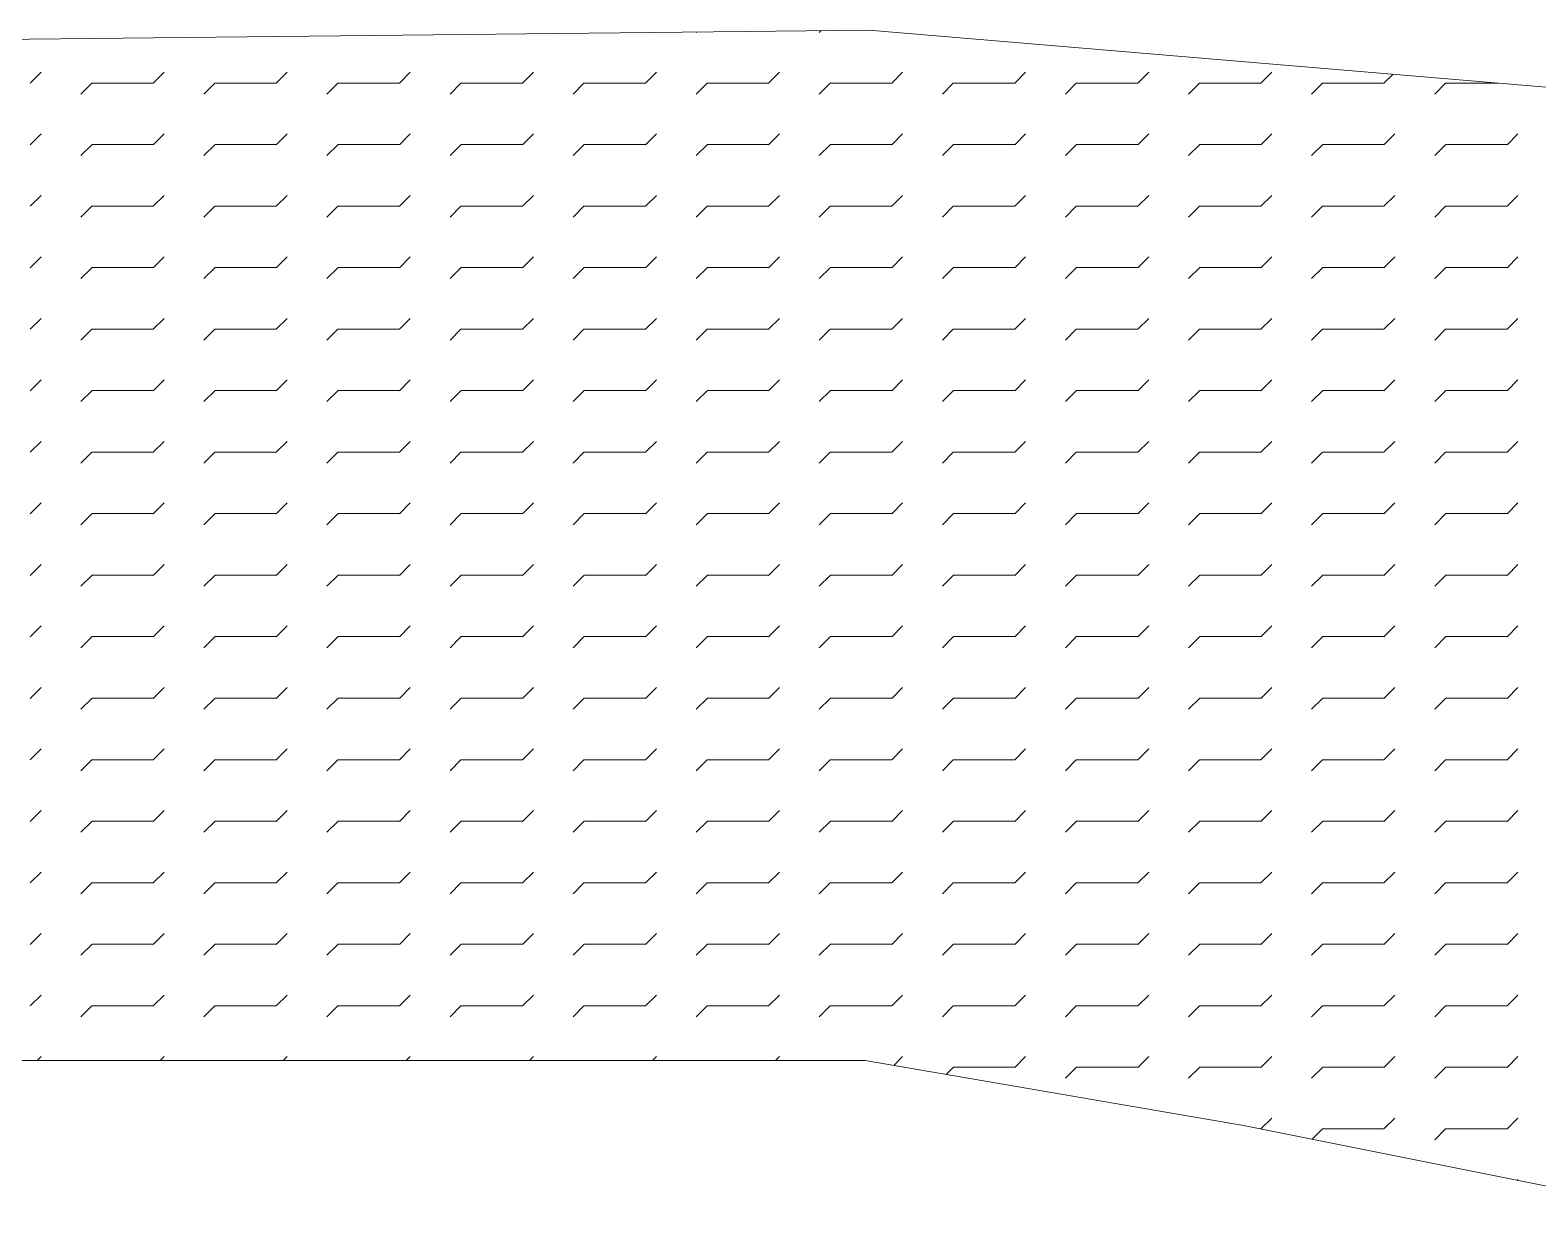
# Model space of a CAD drawing. Header units: millimetres. Extents: x 234136 to 237571, y 2625383 to 2628766.
# Drawn here: x 237364.27 to 237395.39, y 2628568.19 to 2628592.48 of the extents above; entities that cross this region are included whole.
import ezdxf

# ---------------------------------------------------------------- set-up
doc = ezdxf.new("R2010")
doc.units = ezdxf.units.MM
doc.layers.add('Pond', color=140, linetype='Continuous', lineweight=13)

msp = doc.modelspace()

# ---------------------------------------------------------------- linework, layer by layer
at = {"layer": 'Pond'}
for p, q in [((237348.878, 2628592.124), (237381.576, 2628592.482)), ((237378.016, 2628592.432), (237378.027, 2628592.443)), ((237380.556, 2628592.432), (237380.595, 2628592.471)), ((237381.576, 2628592.482), (237406.214, 2628590.411)), ((237364.27, 2628591.386), (237364.495, 2628591.611)), ((237366.81, 2628591.386), (237367.035, 2628591.611)), ((237369.35, 2628591.386), (237369.575, 2628591.611)), ((237371.89, 2628591.386), (237372.115, 2628591.611)), ((237374.43, 2628591.386), (237374.655, 2628591.611)), ((237376.97, 2628591.386), (237377.195, 2628591.611)), ((237379.51, 2628591.386), (237379.735, 2628591.611)), ((237382.05, 2628591.386), (237382.275, 2628591.611)), ((237384.59, 2628591.386), (237384.815, 2628591.611)), ((237387.13, 2628591.386), (237387.355, 2628591.611)), ((237389.67, 2628591.386), (237389.895, 2628591.611)), ((237392.21, 2628591.386), (237392.396, 2628591.572)), ((237365.316, 2628591.162), (237365.54, 2628591.386)), ((237365.54, 2628591.39), (237366.81, 2628591.39)), ((237367.856, 2628591.162), (237368.08, 2628591.386)), ((237368.08, 2628591.39), (237369.35, 2628591.39)), ((237370.396, 2628591.162), (237370.62, 2628591.386)), ((237370.62, 2628591.39), (237371.89, 2628591.39)), ((237372.936, 2628591.162), (237373.16, 2628591.386)), ((237373.16, 2628591.39), (237374.43, 2628591.39)), ((237375.476, 2628591.162), (237375.7, 2628591.386)), ((237375.7, 2628591.39), (237376.97, 2628591.39)), ((237378.016, 2628591.162), (237378.24, 2628591.386)), ((237378.24, 2628591.39), (237379.51, 2628591.39)), ((237380.556, 2628591.162), (237380.78, 2628591.386)), ((237380.78, 2628591.39), (237382.05, 2628591.39)), ((237383.096, 2628591.162), (237383.32, 2628591.386)), ((237383.32, 2628591.39), (237384.59, 2628591.39)), ((237385.636, 2628591.162), (237385.86, 2628591.386)), ((237385.86, 2628591.39), (237387.13, 2628591.39)), ((237388.176, 2628591.162), (237388.4, 2628591.386)), ((237388.4, 2628591.39), (237389.67, 2628591.39)), ((237390.716, 2628591.162), (237390.94, 2628591.386)), ((237390.94, 2628591.39), (237392.21, 2628591.39)), ((237393.256, 2628591.162), (237393.48, 2628591.386)), ((237393.48, 2628591.39), (237394.566, 2628591.39)), ((237364.27, 2628590.116), (237364.495, 2628590.341)), ((237366.81, 2628590.116), (237367.035, 2628590.341)), ((237369.35, 2628590.116), (237369.575, 2628590.341)), ((237371.89, 2628590.116), (237372.115, 2628590.341)), ((237374.43, 2628590.116), (237374.655, 2628590.341)), ((237376.97, 2628590.116), (237377.195, 2628590.341)), ((237379.51, 2628590.116), (237379.735, 2628590.341)), ((237382.05, 2628590.116), (237382.275, 2628590.341)), ((237384.59, 2628590.116), (237384.815, 2628590.341)), ((237387.13, 2628590.116), (237387.355, 2628590.341)), ((237389.67, 2628590.116), (237389.895, 2628590.341)), ((237392.21, 2628590.116), (237392.435, 2628590.341)), ((237394.75, 2628590.116), (237394.975, 2628590.341)), ((237365.316, 2628589.892), (237365.54, 2628590.116)), ((237365.54, 2628590.12), (237366.81, 2628590.12)), ((237367.856, 2628589.892), (237368.08, 2628590.116)), ((237368.08, 2628590.12), (237369.35, 2628590.12)), ((237370.396, 2628589.892), (237370.62, 2628590.116)), ((237370.62, 2628590.12), (237371.89, 2628590.12)), ((237372.936, 2628589.892), (237373.16, 2628590.116)), ((237373.16, 2628590.12), (237374.43, 2628590.12)), ((237375.476, 2628589.892), (237375.7, 2628590.116)), ((237375.7, 2628590.12), (237376.97, 2628590.12)), ((237378.016, 2628589.892), (237378.24, 2628590.116)), ((237378.24, 2628590.12), (237379.51, 2628590.12)), ((237380.556, 2628589.892), (237380.78, 2628590.116)), ((237380.78, 2628590.12), (237382.05, 2628590.12)), ((237383.096, 2628589.892), (237383.32, 2628590.116)), ((237383.32, 2628590.12), (237384.59, 2628590.12)), ((237385.636, 2628589.892), (237385.86, 2628590.116)), ((237385.86, 2628590.12), (237387.13, 2628590.12)), ((237388.176, 2628589.892), (237388.4, 2628590.116)), ((237388.4, 2628590.12), (237389.67, 2628590.12)), ((237390.716, 2628589.892), (237390.94, 2628590.116)), ((237390.94, 2628590.12), (237392.21, 2628590.12)), ((237393.256, 2628589.892), (237393.48, 2628590.116)), ((237393.48, 2628590.12), (237394.75, 2628590.12)), ((237364.27, 2628588.846), (237364.495, 2628589.071)), ((237366.81, 2628588.846), (237367.035, 2628589.071)), ((237369.35, 2628588.846), (237369.575, 2628589.071)), ((237371.89, 2628588.846), (237372.115, 2628589.071)), ((237374.43, 2628588.846), (237374.655, 2628589.071)), ((237376.97, 2628588.846), (237377.195, 2628589.071)), ((237379.51, 2628588.846), (237379.735, 2628589.071)), ((237382.05, 2628588.846), (237382.275, 2628589.071)), ((237384.59, 2628588.846), (237384.815, 2628589.071)), ((237387.13, 2628588.846), (237387.355, 2628589.071)), ((237389.67, 2628588.846), (237389.895, 2628589.071)), ((237392.21, 2628588.846), (237392.435, 2628589.071)), ((237394.75, 2628588.846), (237394.975, 2628589.071)), ((237365.316, 2628588.622), (237365.54, 2628588.846)), ((237365.54, 2628588.85), (237366.81, 2628588.85)), ((237367.856, 2628588.622), (237368.08, 2628588.846)), ((237368.08, 2628588.85), (237369.35, 2628588.85)), ((237370.396, 2628588.622), (237370.62, 2628588.846)), ((237370.62, 2628588.85), (237371.89, 2628588.85)), ((237372.936, 2628588.622), (237373.16, 2628588.846)), ((237373.16, 2628588.85), (237374.43, 2628588.85)), ((237375.476, 2628588.622), (237375.7, 2628588.846)), ((237375.7, 2628588.85), (237376.97, 2628588.85)), ((237378.016, 2628588.622), (237378.24, 2628588.846)), ((237378.24, 2628588.85), (237379.51, 2628588.85)), ((237380.556, 2628588.622), (237380.78, 2628588.846)), ((237380.78, 2628588.85), (237382.05, 2628588.85)), ((237383.096, 2628588.622), (237383.32, 2628588.846)), ((237383.32, 2628588.85), (237384.59, 2628588.85)), ((237385.636, 2628588.622), (237385.86, 2628588.846)), ((237385.86, 2628588.85), (237387.13, 2628588.85)), ((237388.176, 2628588.622), (237388.4, 2628588.846)), ((237388.4, 2628588.85), (237389.67, 2628588.85)), ((237390.716, 2628588.622), (237390.94, 2628588.846)), ((237390.94, 2628588.85), (237392.21, 2628588.85)), ((237393.256, 2628588.622), (237393.48, 2628588.846)), ((237393.48, 2628588.85), (237394.75, 2628588.85)), ((237364.27, 2628587.576), (237364.495, 2628587.801)), ((237366.81, 2628587.576), (237367.035, 2628587.801)), ((237369.35, 2628587.576), (237369.575, 2628587.801)), ((237371.89, 2628587.576), (237372.115, 2628587.801)), ((237374.43, 2628587.576), (237374.655, 2628587.801)), ((237376.97, 2628587.576), (237377.195, 2628587.801)), ((237379.51, 2628587.576), (237379.735, 2628587.801)), ((237382.05, 2628587.576), (237382.275, 2628587.801)), ((237384.59, 2628587.576), (237384.815, 2628587.801)), ((237387.13, 2628587.576), (237387.355, 2628587.801)), ((237389.67, 2628587.576), (237389.895, 2628587.801)), ((237392.21, 2628587.576), (237392.435, 2628587.801)), ((237394.75, 2628587.576), (237394.975, 2628587.801)), ((237365.316, 2628587.352), (237365.54, 2628587.576)), ((237365.54, 2628587.58), (237366.81, 2628587.58)), ((237367.856, 2628587.352), (237368.08, 2628587.576)), ((237368.08, 2628587.58), (237369.35, 2628587.58)), ((237370.396, 2628587.352), (237370.62, 2628587.576)), ((237370.62, 2628587.58), (237371.89, 2628587.58)), ((237372.936, 2628587.352), (237373.16, 2628587.576)), ((237373.16, 2628587.58), (237374.43, 2628587.58)), ((237375.476, 2628587.352), (237375.7, 2628587.576)), ((237375.7, 2628587.58), (237376.97, 2628587.58)), ((237378.016, 2628587.352), (237378.24, 2628587.576)), ((237378.24, 2628587.58), (237379.51, 2628587.58)), ((237380.556, 2628587.352), (237380.78, 2628587.576)), ((237380.78, 2628587.58), (237382.05, 2628587.58)), ((237383.096, 2628587.352), (237383.32, 2628587.576)), ((237383.32, 2628587.58), (237384.59, 2628587.58)), ((237385.636, 2628587.352), (237385.86, 2628587.576)), ((237385.86, 2628587.58), (237387.13, 2628587.58)), ((237388.176, 2628587.352), (237388.4, 2628587.576)), ((237388.4, 2628587.58), (237389.67, 2628587.58)), ((237390.716, 2628587.352), (237390.94, 2628587.576)), ((237390.94, 2628587.58), (237392.21, 2628587.58)), ((237393.256, 2628587.352), (237393.48, 2628587.576)), ((237393.48, 2628587.58), (237394.75, 2628587.58)), ((237364.27, 2628586.306), (237364.495, 2628586.531)), ((237366.81, 2628586.306), (237367.035, 2628586.531)), ((237369.35, 2628586.306), (237369.575, 2628586.531)), ((237371.89, 2628586.306), (237372.115, 2628586.531)), ((237374.43, 2628586.306), (237374.655, 2628586.531)), ((237376.97, 2628586.306), (237377.195, 2628586.531)), ((237379.51, 2628586.306), (237379.735, 2628586.531)), ((237382.05, 2628586.306), (237382.275, 2628586.531)), ((237384.59, 2628586.306), (237384.815, 2628586.531)), ((237387.13, 2628586.306), (237387.355, 2628586.531)), ((237389.67, 2628586.306), (237389.895, 2628586.531)), ((237392.21, 2628586.306), (237392.435, 2628586.531)), ((237394.75, 2628586.306), (237394.975, 2628586.531)), ((237365.316, 2628586.082), (237365.54, 2628586.306)), ((237365.54, 2628586.31), (237366.81, 2628586.31)), ((237367.856, 2628586.082), (237368.08, 2628586.306)), ((237368.08, 2628586.31), (237369.35, 2628586.31)), ((237370.396, 2628586.082), (237370.62, 2628586.306)), ((237370.62, 2628586.31), (237371.89, 2628586.31)), ((237372.936, 2628586.082), (237373.16, 2628586.306)), ((237373.16, 2628586.31), (237374.43, 2628586.31)), ((237375.476, 2628586.082), (237375.7, 2628586.306)), ((237375.7, 2628586.31), (237376.97, 2628586.31)), ((237378.016, 2628586.082), (237378.24, 2628586.306)), ((237378.24, 2628586.31), (237379.51, 2628586.31)), ((237380.556, 2628586.082), (237380.78, 2628586.306)), ((237380.78, 2628586.31), (237382.05, 2628586.31)), ((237383.096, 2628586.082), (237383.32, 2628586.306)), ((237383.32, 2628586.31), (237384.59, 2628586.31)), ((237385.636, 2628586.082), (237385.86, 2628586.306)), ((237385.86, 2628586.31), (237387.13, 2628586.31)), ((237388.176, 2628586.082), (237388.4, 2628586.306)), ((237388.4, 2628586.31), (237389.67, 2628586.31)), ((237390.716, 2628586.082), (237390.94, 2628586.306)), ((237390.94, 2628586.31), (237392.21, 2628586.31)), ((237393.256, 2628586.082), (237393.48, 2628586.306)), ((237393.48, 2628586.31), (237394.75, 2628586.31)), ((237364.27, 2628585.036), (237364.495, 2628585.261)), ((237365.316, 2628584.812), (237365.54, 2628585.036)), ((237365.54, 2628585.04), (237366.81, 2628585.04)), ((237366.81, 2628585.036), (237367.035, 2628585.261)), ((237367.856, 2628584.812), (237368.08, 2628585.036)), ((237368.08, 2628585.04), (237369.35, 2628585.04)), ((237369.35, 2628585.036), (237369.575, 2628585.261)), ((237370.396, 2628584.812), (237370.62, 2628585.036)), ((237370.62, 2628585.04), (237371.89, 2628585.04)), ((237371.89, 2628585.036), (237372.115, 2628585.261)), ((237372.936, 2628584.812), (237373.16, 2628585.036)), ((237373.16, 2628585.04), (237374.43, 2628585.04)), ((237374.43, 2628585.036), (237374.655, 2628585.261)), ((237375.476, 2628584.812), (237375.7, 2628585.036)), ((237375.7, 2628585.04), (237376.97, 2628585.04)), ((237376.97, 2628585.036), (237377.195, 2628585.261)), ((237378.016, 2628584.812), (237378.24, 2628585.036)), ((237378.24, 2628585.04), (237379.51, 2628585.04)), ((237379.51, 2628585.036), (237379.735, 2628585.261)), ((237380.556, 2628584.812), (237380.78, 2628585.036)), ((237380.78, 2628585.04), (237382.05, 2628585.04)), ((237382.05, 2628585.036), (237382.275, 2628585.261)), ((237383.096, 2628584.812), (237383.32, 2628585.036)), ((237383.32, 2628585.04), (237384.59, 2628585.04)), ((237384.59, 2628585.036), (237384.815, 2628585.261)), ((237385.636, 2628584.812), (237385.86, 2628585.036)), ((237385.86, 2628585.04), (237387.13, 2628585.04)), ((237387.13, 2628585.036), (237387.355, 2628585.261)), ((237388.176, 2628584.812), (237388.4, 2628585.036)), ((237388.4, 2628585.04), (237389.67, 2628585.04)), ((237389.67, 2628585.036), (237389.895, 2628585.261)), ((237390.716, 2628584.812), (237390.94, 2628585.036)), ((237390.94, 2628585.04), (237392.21, 2628585.04)), ((237392.21, 2628585.036), (237392.435, 2628585.261)), ((237393.256, 2628584.812), (237393.48, 2628585.036)), ((237393.48, 2628585.04), (237394.75, 2628585.04)), ((237394.75, 2628585.036), (237394.975, 2628585.261)), ((237364.27, 2628583.766), (237364.495, 2628583.991)), ((237365.316, 2628583.542), (237365.54, 2628583.766)), ((237365.54, 2628583.77), (237366.81, 2628583.77)), ((237366.81, 2628583.766), (237367.035, 2628583.991)), ((237367.856, 2628583.542), (237368.08, 2628583.766)), ((237368.08, 2628583.77), (237369.35, 2628583.77)), ((237369.35, 2628583.766), (237369.575, 2628583.991)), ((237370.396, 2628583.542), (237370.62, 2628583.766)), ((237370.62, 2628583.77), (237371.89, 2628583.77)), ((237371.89, 2628583.766), (237372.115, 2628583.991)), ((237372.936, 2628583.542), (237373.16, 2628583.766)), ((237373.16, 2628583.77), (237374.43, 2628583.77)), ((237374.43, 2628583.766), (237374.655, 2628583.991)), ((237375.476, 2628583.542), (237375.7, 2628583.766)), ((237375.7, 2628583.77), (237376.97, 2628583.77)), ((237376.97, 2628583.766), (237377.195, 2628583.991)), ((237378.016, 2628583.542), (237378.24, 2628583.766)), ((237378.24, 2628583.77), (237379.51, 2628583.77)), ((237379.51, 2628583.766), (237379.735, 2628583.991)), ((237380.556, 2628583.542), (237380.78, 2628583.766)), ((237380.78, 2628583.77), (237382.05, 2628583.77)), ((237382.05, 2628583.766), (237382.275, 2628583.991)), ((237383.096, 2628583.542), (237383.32, 2628583.766)), ((237383.32, 2628583.77), (237384.59, 2628583.77)), ((237384.59, 2628583.766), (237384.815, 2628583.991)), ((237385.636, 2628583.542), (237385.86, 2628583.766)), ((237385.86, 2628583.77), (237387.13, 2628583.77)), ((237387.13, 2628583.766), (237387.355, 2628583.991)), ((237388.176, 2628583.542), (237388.4, 2628583.766)), ((237388.4, 2628583.77), (237389.67, 2628583.77)), ((237389.67, 2628583.766), (237389.895, 2628583.991)), ((237390.716, 2628583.542), (237390.94, 2628583.766)), ((237390.94, 2628583.77), (237392.21, 2628583.77)), ((237392.21, 2628583.766), (237392.435, 2628583.991)), ((237393.256, 2628583.542), (237393.48, 2628583.766)), ((237393.48, 2628583.77), (237394.75, 2628583.77)), ((237394.75, 2628583.766), (237394.975, 2628583.991)), ((237364.27, 2628582.496), (237364.495, 2628582.721)), ((237365.316, 2628582.272), (237365.54, 2628582.496)), ((237365.54, 2628582.5), (237366.81, 2628582.5)), ((237366.81, 2628582.496), (237367.035, 2628582.721)), ((237367.856, 2628582.272), (237368.08, 2628582.496)), ((237368.08, 2628582.5), (237369.35, 2628582.5)), ((237369.35, 2628582.496), (237369.575, 2628582.721)), ((237370.396, 2628582.272), (237370.62, 2628582.496)), ((237370.62, 2628582.5), (237371.89, 2628582.5)), ((237371.89, 2628582.496), (237372.115, 2628582.721)), ((237372.936, 2628582.272), (237373.16, 2628582.496)), ((237373.16, 2628582.5), (237374.43, 2628582.5)), ((237374.43, 2628582.496), (237374.655, 2628582.721)), ((237375.476, 2628582.272), (237375.7, 2628582.496)), ((237375.7, 2628582.5), (237376.97, 2628582.5)), ((237376.97, 2628582.496), (237377.195, 2628582.721)), ((237378.016, 2628582.272), (237378.24, 2628582.496)), ((237378.24, 2628582.5), (237379.51, 2628582.5)), ((237379.51, 2628582.496), (237379.735, 2628582.721)), ((237380.556, 2628582.272), (237380.78, 2628582.496)), ((237380.78, 2628582.5), (237382.05, 2628582.5)), ((237382.05, 2628582.496), (237382.275, 2628582.721)), ((237383.096, 2628582.272), (237383.32, 2628582.496)), ((237383.32, 2628582.5), (237384.59, 2628582.5)), ((237384.59, 2628582.496), (237384.815, 2628582.721)), ((237385.636, 2628582.272), (237385.86, 2628582.496)), ((237385.86, 2628582.5), (237387.13, 2628582.5)), ((237387.13, 2628582.496), (237387.355, 2628582.721)), ((237388.176, 2628582.272), (237388.4, 2628582.496)), ((237388.4, 2628582.5), (237389.67, 2628582.5)), ((237389.67, 2628582.496), (237389.895, 2628582.721)), ((237390.716, 2628582.272), (237390.94, 2628582.496)), ((237390.94, 2628582.5), (237392.21, 2628582.5)), ((237392.21, 2628582.496), (237392.435, 2628582.721)), ((237393.256, 2628582.272), (237393.48, 2628582.496)), ((237393.48, 2628582.5), (237394.75, 2628582.5)), ((237394.75, 2628582.496), (237394.975, 2628582.721)), ((237364.27, 2628581.226), (237364.495, 2628581.451)), ((237365.316, 2628581.002), (237365.54, 2628581.226)), ((237365.54, 2628581.23), (237366.81, 2628581.23)), ((237366.81, 2628581.226), (237367.035, 2628581.451)), ((237367.856, 2628581.002), (237368.08, 2628581.226)), ((237368.08, 2628581.23), (237369.35, 2628581.23)), ((237369.35, 2628581.226), (237369.575, 2628581.451)), ((237370.396, 2628581.002), (237370.62, 2628581.226)), ((237370.62, 2628581.23), (237371.89, 2628581.23)), ((237371.89, 2628581.226), (237372.115, 2628581.451)), ((237372.936, 2628581.002), (237373.16, 2628581.226)), ((237373.16, 2628581.23), (237374.43, 2628581.23)), ((237374.43, 2628581.226), (237374.655, 2628581.451)), ((237375.476, 2628581.002), (237375.7, 2628581.226)), ((237375.7, 2628581.23), (237376.97, 2628581.23)), ((237376.97, 2628581.226), (237377.195, 2628581.451)), ((237378.016, 2628581.002), (237378.24, 2628581.226)), ((237378.24, 2628581.23), (237379.51, 2628581.23)), ((237379.51, 2628581.226), (237379.735, 2628581.451)), ((237380.556, 2628581.002), (237380.78, 2628581.226)), ((237380.78, 2628581.23), (237382.05, 2628581.23)), ((237382.05, 2628581.226), (237382.275, 2628581.451)), ((237383.096, 2628581.002), (237383.32, 2628581.226)), ((237383.32, 2628581.23), (237384.59, 2628581.23)), ((237384.59, 2628581.226), (237384.815, 2628581.451)), ((237385.636, 2628581.002), (237385.86, 2628581.226)), ((237385.86, 2628581.23), (237387.13, 2628581.23)), ((237387.13, 2628581.226), (237387.355, 2628581.451)), ((237388.176, 2628581.002), (237388.4, 2628581.226)), ((237388.4, 2628581.23), (237389.67, 2628581.23)), ((237389.67, 2628581.226), (237389.895, 2628581.451)), ((237390.716, 2628581.002), (237390.94, 2628581.226)), ((237390.94, 2628581.23), (237392.21, 2628581.23)), ((237392.21, 2628581.226), (237392.435, 2628581.451)), ((237393.256, 2628581.002), (237393.48, 2628581.226)), ((237393.48, 2628581.23), (237394.75, 2628581.23)), ((237394.75, 2628581.226), (237394.975, 2628581.451)), ((237364.27, 2628579.956), (237364.495, 2628580.181)), ((237366.81, 2628579.956), (237367.035, 2628580.181)), ((237369.35, 2628579.956), (237369.575, 2628580.181)), ((237371.89, 2628579.956), (237372.115, 2628580.181)), ((237374.43, 2628579.956), (237374.655, 2628580.181)), ((237376.97, 2628579.956), (237377.195, 2628580.181)), ((237379.51, 2628579.956), (237379.735, 2628580.181)), ((237382.05, 2628579.956), (237382.275, 2628580.181)), ((237384.59, 2628579.956), (237384.815, 2628580.181)), ((237387.13, 2628579.956), (237387.355, 2628580.181)), ((237389.67, 2628579.956), (237389.895, 2628580.181)), ((237392.21, 2628579.956), (237392.435, 2628580.181)), ((237394.75, 2628579.956), (237394.975, 2628580.181)), ((237365.316, 2628579.732), (237365.54, 2628579.956)), ((237365.54, 2628579.96), (237366.81, 2628579.96)), ((237367.856, 2628579.732), (237368.08, 2628579.956)), ((237368.08, 2628579.96), (237369.35, 2628579.96)), ((237370.396, 2628579.732), (237370.62, 2628579.956)), ((237370.62, 2628579.96), (237371.89, 2628579.96)), ((237372.936, 2628579.732), (237373.16, 2628579.956)), ((237373.16, 2628579.96), (237374.43, 2628579.96)), ((237375.476, 2628579.732), (237375.7, 2628579.956)), ((237375.7, 2628579.96), (237376.97, 2628579.96)), ((237378.016, 2628579.732), (237378.24, 2628579.956)), ((237378.24, 2628579.96), (237379.51, 2628579.96)), ((237380.556, 2628579.732), (237380.78, 2628579.956)), ((237380.78, 2628579.96), (237382.05, 2628579.96)), ((237383.096, 2628579.732), (237383.32, 2628579.956)), ((237383.32, 2628579.96), (237384.59, 2628579.96)), ((237385.636, 2628579.732), (237385.86, 2628579.956)), ((237385.86, 2628579.96), (237387.13, 2628579.96)), ((237388.176, 2628579.732), (237388.4, 2628579.956)), ((237388.4, 2628579.96), (237389.67, 2628579.96)), ((237390.716, 2628579.732), (237390.94, 2628579.956)), ((237390.94, 2628579.96), (237392.21, 2628579.96)), ((237393.256, 2628579.732), (237393.48, 2628579.956)), ((237393.48, 2628579.96), (237394.75, 2628579.96)), ((237364.27, 2628578.686), (237364.495, 2628578.911)), ((237366.81, 2628578.686), (237367.035, 2628578.911)), ((237369.35, 2628578.686), (237369.575, 2628578.911)), ((237371.89, 2628578.686), (237372.115, 2628578.911)), ((237374.43, 2628578.686), (237374.655, 2628578.911)), ((237376.97, 2628578.686), (237377.195, 2628578.911)), ((237379.51, 2628578.686), (237379.735, 2628578.911)), ((237382.05, 2628578.686), (237382.275, 2628578.911)), ((237384.59, 2628578.686), (237384.815, 2628578.911)), ((237387.13, 2628578.686), (237387.355, 2628578.911)), ((237389.67, 2628578.686), (237389.895, 2628578.911)), ((237392.21, 2628578.686), (237392.435, 2628578.911)), ((237394.75, 2628578.686), (237394.975, 2628578.911)), ((237365.316, 2628578.462), (237365.54, 2628578.686)), ((237365.54, 2628578.69), (237366.81, 2628578.69)), ((237367.856, 2628578.462), (237368.08, 2628578.686)), ((237368.08, 2628578.69), (237369.35, 2628578.69)), ((237370.396, 2628578.462), (237370.62, 2628578.686)), ((237370.62, 2628578.69), (237371.89, 2628578.69)), ((237372.936, 2628578.462), (237373.16, 2628578.686)), ((237373.16, 2628578.69), (237374.43, 2628578.69)), ((237375.476, 2628578.462), (237375.7, 2628578.686)), ((237375.7, 2628578.69), (237376.97, 2628578.69)), ((237378.016, 2628578.462), (237378.24, 2628578.686)), ((237378.24, 2628578.69), (237379.51, 2628578.69)), ((237380.556, 2628578.462), (237380.78, 2628578.686)), ((237380.78, 2628578.69), (237382.05, 2628578.69)), ((237383.096, 2628578.462), (237383.32, 2628578.686)), ((237383.32, 2628578.69), (237384.59, 2628578.69)), ((237385.636, 2628578.462), (237385.86, 2628578.686)), ((237385.86, 2628578.69), (237387.13, 2628578.69)), ((237388.176, 2628578.462), (237388.4, 2628578.686)), ((237388.4, 2628578.69), (237389.67, 2628578.69)), ((237390.716, 2628578.462), (237390.94, 2628578.686)), ((237390.94, 2628578.69), (237392.21, 2628578.69)), ((237393.256, 2628578.462), (237393.48, 2628578.686)), ((237393.48, 2628578.69), (237394.75, 2628578.69)), ((237364.27, 2628577.416), (237364.495, 2628577.641)), ((237366.81, 2628577.416), (237367.035, 2628577.641)), ((237369.35, 2628577.416), (237369.575, 2628577.641)), ((237371.89, 2628577.416), (237372.115, 2628577.641)), ((237374.43, 2628577.416), (237374.655, 2628577.641)), ((237376.97, 2628577.416), (237377.195, 2628577.641)), ((237379.51, 2628577.416), (237379.735, 2628577.641)), ((237382.05, 2628577.416), (237382.275, 2628577.641)), ((237384.59, 2628577.416), (237384.815, 2628577.641)), ((237387.13, 2628577.416), (237387.355, 2628577.641)), ((237389.67, 2628577.416), (237389.895, 2628577.641)), ((237392.21, 2628577.416), (237392.435, 2628577.641)), ((237394.75, 2628577.416), (237394.975, 2628577.641)), ((237365.316, 2628577.192), (237365.54, 2628577.416)), ((237365.54, 2628577.42), (237366.81, 2628577.42)), ((237367.856, 2628577.192), (237368.08, 2628577.416)), ((237368.08, 2628577.42), (237369.35, 2628577.42)), ((237370.396, 2628577.192), (237370.62, 2628577.416)), ((237370.62, 2628577.42), (237371.89, 2628577.42)), ((237372.936, 2628577.192), (237373.16, 2628577.416)), ((237373.16, 2628577.42), (237374.43, 2628577.42)), ((237375.476, 2628577.192), (237375.7, 2628577.416)), ((237375.7, 2628577.42), (237376.97, 2628577.42)), ((237378.016, 2628577.192), (237378.24, 2628577.416)), ((237378.24, 2628577.42), (237379.51, 2628577.42)), ((237380.556, 2628577.192), (237380.78, 2628577.416)), ((237380.78, 2628577.42), (237382.05, 2628577.42)), ((237383.096, 2628577.192), (237383.32, 2628577.416)), ((237383.32, 2628577.42), (237384.59, 2628577.42)), ((237385.636, 2628577.192), (237385.86, 2628577.416)), ((237385.86, 2628577.42), (237387.13, 2628577.42)), ((237388.176, 2628577.192), (237388.4, 2628577.416)), ((237388.4, 2628577.42), (237389.67, 2628577.42)), ((237390.716, 2628577.192), (237390.94, 2628577.416)), ((237390.94, 2628577.42), (237392.21, 2628577.42)), ((237393.256, 2628577.192), (237393.48, 2628577.416)), ((237393.48, 2628577.42), (237394.75, 2628577.42)), ((237364.27, 2628576.146), (237364.495, 2628576.371)), ((237366.81, 2628576.146), (237367.035, 2628576.371)), ((237369.35, 2628576.146), (237369.575, 2628576.371)), ((237371.89, 2628576.146), (237372.115, 2628576.371)), ((237374.43, 2628576.146), (237374.655, 2628576.371)), ((237376.97, 2628576.146), (237377.195, 2628576.371)), ((237379.51, 2628576.146), (237379.735, 2628576.371)), ((237382.05, 2628576.146), (237382.275, 2628576.371)), ((237384.59, 2628576.146), (237384.815, 2628576.371)), ((237387.13, 2628576.146), (237387.355, 2628576.371)), ((237389.67, 2628576.146), (237389.895, 2628576.371)), ((237392.21, 2628576.146), (237392.435, 2628576.371)), ((237394.75, 2628576.146), (237394.975, 2628576.371)), ((237365.316, 2628575.922), (237365.54, 2628576.146)), ((237365.54, 2628576.15), (237366.81, 2628576.15)), ((237367.856, 2628575.922), (237368.08, 2628576.146)), ((237368.08, 2628576.15), (237369.35, 2628576.15)), ((237370.396, 2628575.922), (237370.62, 2628576.146)), ((237370.62, 2628576.15), (237371.89, 2628576.15)), ((237372.936, 2628575.922), (237373.16, 2628576.146)), ((237373.16, 2628576.15), (237374.43, 2628576.15)), ((237375.476, 2628575.922), (237375.7, 2628576.146)), ((237375.7, 2628576.15), (237376.97, 2628576.15)), ((237378.016, 2628575.922), (237378.24, 2628576.146)), ((237378.24, 2628576.15), (237379.51, 2628576.15)), ((237380.556, 2628575.922), (237380.78, 2628576.146)), ((237380.78, 2628576.15), (237382.05, 2628576.15)), ((237383.096, 2628575.922), (237383.32, 2628576.146)), ((237383.32, 2628576.15), (237384.59, 2628576.15)), ((237385.636, 2628575.922), (237385.86, 2628576.146)), ((237385.86, 2628576.15), (237387.13, 2628576.15)), ((237388.176, 2628575.922), (237388.4, 2628576.146)), ((237388.4, 2628576.15), (237389.67, 2628576.15)), ((237390.716, 2628575.922), (237390.94, 2628576.146)), ((237390.94, 2628576.15), (237392.21, 2628576.15)), ((237393.256, 2628575.922), (237393.48, 2628576.146)), ((237393.48, 2628576.15), (237394.75, 2628576.15)), ((237364.27, 2628574.876), (237364.495, 2628575.101)), ((237366.81, 2628574.876), (237367.035, 2628575.101)), ((237369.35, 2628574.876), (237369.575, 2628575.101)), ((237371.89, 2628574.876), (237372.115, 2628575.101)), ((237374.43, 2628574.876), (237374.655, 2628575.101)), ((237376.97, 2628574.876), (237377.195, 2628575.101)), ((237379.51, 2628574.876), (237379.735, 2628575.101)), ((237382.05, 2628574.876), (237382.275, 2628575.101)), ((237384.59, 2628574.876), (237384.815, 2628575.101)), ((237387.13, 2628574.876), (237387.355, 2628575.101)), ((237389.67, 2628574.876), (237389.895, 2628575.101)), ((237392.21, 2628574.876), (237392.435, 2628575.101)), ((237394.75, 2628574.876), (237394.975, 2628575.101)), ((237365.316, 2628574.652), (237365.54, 2628574.876)), ((237365.54, 2628574.88), (237366.81, 2628574.88)), ((237367.856, 2628574.652), (237368.08, 2628574.876)), ((237368.08, 2628574.88), (237369.35, 2628574.88)), ((237370.396, 2628574.652), (237370.62, 2628574.876)), ((237370.62, 2628574.88), (237371.89, 2628574.88)), ((237372.936, 2628574.652), (237373.16, 2628574.876)), ((237373.16, 2628574.88), (237374.43, 2628574.88)), ((237375.476, 2628574.652), (237375.7, 2628574.876)), ((237375.7, 2628574.88), (237376.97, 2628574.88)), ((237378.016, 2628574.652), (237378.24, 2628574.876)), ((237378.24, 2628574.88), (237379.51, 2628574.88)), ((237380.556, 2628574.652), (237380.78, 2628574.876)), ((237380.78, 2628574.88), (237382.05, 2628574.88)), ((237383.096, 2628574.652), (237383.32, 2628574.876)), ((237383.32, 2628574.88), (237384.59, 2628574.88)), ((237385.636, 2628574.652), (237385.86, 2628574.876)), ((237385.86, 2628574.88), (237387.13, 2628574.88)), ((237388.176, 2628574.652), (237388.4, 2628574.876)), ((237388.4, 2628574.88), (237389.67, 2628574.88)), ((237390.716, 2628574.652), (237390.94, 2628574.876)), ((237390.94, 2628574.88), (237392.21, 2628574.88)), ((237393.256, 2628574.652), (237393.48, 2628574.876)), ((237393.48, 2628574.88), (237394.75, 2628574.88)), ((237364.27, 2628573.606), (237364.495, 2628573.831)), ((237366.81, 2628573.606), (237367.035, 2628573.831)), ((237369.35, 2628573.606), (237369.575, 2628573.831)), ((237371.89, 2628573.606), (237372.115, 2628573.831)), ((237374.43, 2628573.606), (237374.655, 2628573.831)), ((237376.97, 2628573.606), (237377.195, 2628573.831)), ((237379.51, 2628573.606), (237379.735, 2628573.831)), ((237382.05, 2628573.606), (237382.275, 2628573.831)), ((237384.59, 2628573.606), (237384.815, 2628573.831)), ((237387.13, 2628573.606), (237387.355, 2628573.831)), ((237389.67, 2628573.606), (237389.895, 2628573.831)), ((237392.21, 2628573.606), (237392.435, 2628573.831)), ((237394.75, 2628573.606), (237394.975, 2628573.831)), ((237365.316, 2628573.382), (237365.54, 2628573.606)), ((237365.54, 2628573.61), (237366.81, 2628573.61)), ((237367.856, 2628573.382), (237368.08, 2628573.606)), ((237368.08, 2628573.61), (237369.35, 2628573.61)), ((237370.396, 2628573.382), (237370.62, 2628573.606)), ((237370.62, 2628573.61), (237371.89, 2628573.61)), ((237372.936, 2628573.382), (237373.16, 2628573.606)), ((237373.16, 2628573.61), (237374.43, 2628573.61)), ((237375.476, 2628573.382), (237375.7, 2628573.606)), ((237375.7, 2628573.61), (237376.97, 2628573.61)), ((237378.016, 2628573.382), (237378.24, 2628573.606)), ((237378.24, 2628573.61), (237379.51, 2628573.61)), ((237380.556, 2628573.382), (237380.78, 2628573.606)), ((237380.78, 2628573.61), (237382.05, 2628573.61)), ((237383.096, 2628573.382), (237383.32, 2628573.606)), ((237383.32, 2628573.61), (237384.59, 2628573.61)), ((237385.636, 2628573.382), (237385.86, 2628573.606)), ((237385.86, 2628573.61), (237387.13, 2628573.61)), ((237388.176, 2628573.382), (237388.4, 2628573.606)), ((237388.4, 2628573.61), (237389.67, 2628573.61)), ((237390.716, 2628573.382), (237390.94, 2628573.606)), ((237390.94, 2628573.61), (237392.21, 2628573.61)), ((237393.256, 2628573.382), (237393.48, 2628573.606)), ((237393.48, 2628573.61), (237394.75, 2628573.61)), ((237364.27, 2628572.336), (237364.495, 2628572.561)), ((237366.81, 2628572.336), (237367.035, 2628572.561)), ((237369.35, 2628572.336), (237369.575, 2628572.561)), ((237371.89, 2628572.336), (237372.115, 2628572.561)), ((237374.43, 2628572.336), (237374.655, 2628572.561)), ((237376.97, 2628572.336), (237377.195, 2628572.561)), ((237379.51, 2628572.336), (237379.735, 2628572.561)), ((237382.05, 2628572.336), (237382.275, 2628572.561)), ((237384.59, 2628572.336), (237384.815, 2628572.561)), ((237387.13, 2628572.336), (237387.355, 2628572.561)), ((237389.67, 2628572.336), (237389.895, 2628572.561)), ((237392.21, 2628572.336), (237392.435, 2628572.561)), ((237394.75, 2628572.336), (237394.975, 2628572.561)), ((237365.316, 2628572.112), (237365.54, 2628572.336)), ((237365.54, 2628572.34), (237366.81, 2628572.34)), ((237367.856, 2628572.112), (237368.08, 2628572.336)), ((237368.08, 2628572.34), (237369.35, 2628572.34)), ((237370.396, 2628572.112), (237370.62, 2628572.336)), ((237370.62, 2628572.34), (237371.89, 2628572.34)), ((237372.936, 2628572.112), (237373.16, 2628572.336)), ((237373.16, 2628572.34), (237374.43, 2628572.34)), ((237375.476, 2628572.112), (237375.7, 2628572.336)), ((237375.7, 2628572.34), (237376.97, 2628572.34)), ((237378.016, 2628572.112), (237378.24, 2628572.336)), ((237378.24, 2628572.34), (237379.51, 2628572.34)), ((237380.556, 2628572.112), (237380.78, 2628572.336)), ((237380.78, 2628572.34), (237382.05, 2628572.34)), ((237383.096, 2628572.112), (237383.32, 2628572.336)), ((237383.32, 2628572.34), (237384.59, 2628572.34)), ((237385.636, 2628572.112), (237385.86, 2628572.336)), ((237385.86, 2628572.34), (237387.13, 2628572.34)), ((237388.176, 2628572.112), (237388.4, 2628572.336)), ((237388.4, 2628572.34), (237389.67, 2628572.34)), ((237390.716, 2628572.112), (237390.94, 2628572.336)), ((237390.94, 2628572.34), (237392.21, 2628572.34)), ((237393.256, 2628572.112), (237393.48, 2628572.336)), ((237393.48, 2628572.34), (237394.75, 2628572.34)), ((237364.413, 2628571.209), (237364.495, 2628571.291)), ((237366.953, 2628571.209), (237367.035, 2628571.291)), ((237369.493, 2628571.209), (237369.575, 2628571.291)), ((237372.033, 2628571.209), (237372.115, 2628571.291)), ((237374.573, 2628571.209), (237374.655, 2628571.291)), ((237377.113, 2628571.209), (237377.195, 2628571.291)), ((237379.653, 2628571.209), (237379.735, 2628571.291)), ((237382.092, 2628571.108), (237382.275, 2628571.291)), ((237384.59, 2628571.066), (237384.815, 2628571.291)), ((237387.13, 2628571.066), (237387.355, 2628571.291)), ((237389.67, 2628571.066), (237389.895, 2628571.291)), ((237392.21, 2628571.066), (237392.435, 2628571.291)), ((237394.75, 2628571.066), (237394.975, 2628571.291)), ((237381.502, 2628571.209), (237350.145, 2628571.209)), ((237389.312, 2628569.867), (237381.502, 2628571.209)), ((237383.176, 2628570.922), (237383.32, 2628571.066)), ((237383.32, 2628571.07), (237384.59, 2628571.07)), ((237385.636, 2628570.842), (237385.86, 2628571.066)), ((237385.86, 2628571.07), (237387.13, 2628571.07)), ((237388.176, 2628570.842), (237388.4, 2628571.066)), ((237388.4, 2628571.07), (237389.67, 2628571.07)), ((237390.716, 2628570.842), (237390.94, 2628571.066)), ((237390.94, 2628571.07), (237392.21, 2628571.07)), ((237393.256, 2628570.842), (237393.48, 2628571.066)), ((237393.48, 2628571.07), (237394.75, 2628571.07)), ((237397.71, 2628568.188), (237389.312, 2628569.867)), ((237389.645, 2628569.8), (237389.67, 2628569.8)), ((237389.67, 2628569.796), (237389.895, 2628570.021)), ((237390.728, 2628569.584), (237390.94, 2628569.796)), ((237390.94, 2628569.8), (237392.21, 2628569.8)), ((237392.21, 2628569.796), (237392.435, 2628570.021)), ((237393.256, 2628569.572), (237393.48, 2628569.796)), ((237393.48, 2628569.8), (237394.75, 2628569.8)), ((237394.75, 2628569.796), (237394.975, 2628570.021)), ((237394.961, 2628568.737), (237394.975, 2628568.751))]:
    msp.add_line(p, q, dxfattribs=at)

doc.saveas('drawing.dxf')
